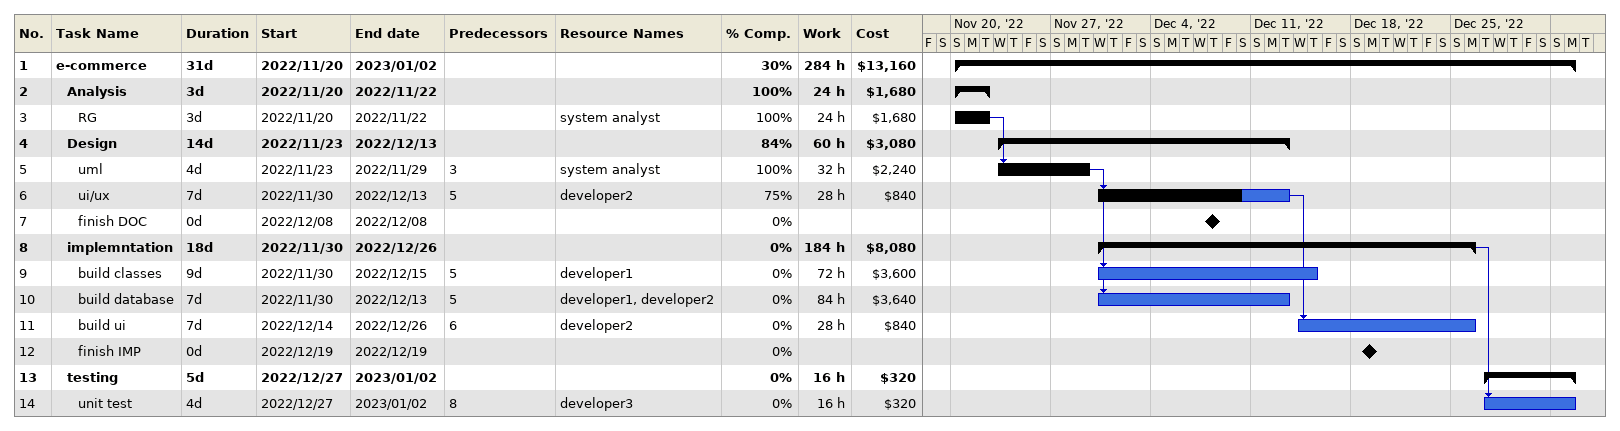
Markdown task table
| ID | Level | Task | Duration | Start | Finish | Predecessors | Resources | % complete | Work (h) | Cost ($) |
|---|---|---|---|---|---|---|---|---|---|---|
| 1 | 1 | **e-commerce** | 31d | 2022-11-20 | 2023-01-02 |  |  | 30 | 284 | 13160 |
| 2 | 2 | **Analysis** | 3d | 2022-11-20 | 2022-11-22 |  |  | 100 | 24 | 1680 |
| 3 | 3 | RG | 3d | 2022-11-20 | 2022-11-22 |  | system analyst | 100 | 24 | 1680 |
| 4 | 2 | **Design** | 14d | 2022-11-23 | 2022-12-13 |  |  | 84 | 60 | 3080 |
| 5 | 3 | uml | 4d | 2022-11-23 | 2022-11-29 | 3 | system analyst | 100 | 32 | 2240 |
| 6 | 3 | ui/ux | 7d | 2022-11-30 | 2022-12-13 | 5 | developer2 | 75 | 28 | 840 |
| 7 | 3 | finish DOC | 0d | 2022-12-08 | 2022-12-08 |  |  | 0 |  |  |
| 8 | 2 | **implemntation** | 18d | 2022-11-30 | 2022-12-26 |  |  | 0 | 184 | 8080 |
| 9 | 3 | build classes | 9d | 2022-11-30 | 2022-12-15 | 5 | developer1 | 0 | 72 | 3600 |
| 10 | 3 | build database | 7d | 2022-11-30 | 2022-12-13 | 5 | developer1, developer2 | 0 | 84 | 3640 |
| 11 | 3 | build ui | 7d | 2022-12-14 | 2022-12-26 | 6 | developer2 | 0 | 28 | 840 |
| 12 | 3 | finish IMP | 0d | 2022-12-19 | 2022-12-19 |  |  | 0 |  |  |
| 13 | 2 | **testing** | 5d | 2022-12-27 | 2023-01-02 |  |  | 0 | 16 | 320 |
| 14 | 3 | unit test | 4d | 2022-12-27 | 2023-01-02 | 8 | developer3 | 0 | 16 | 320 |
